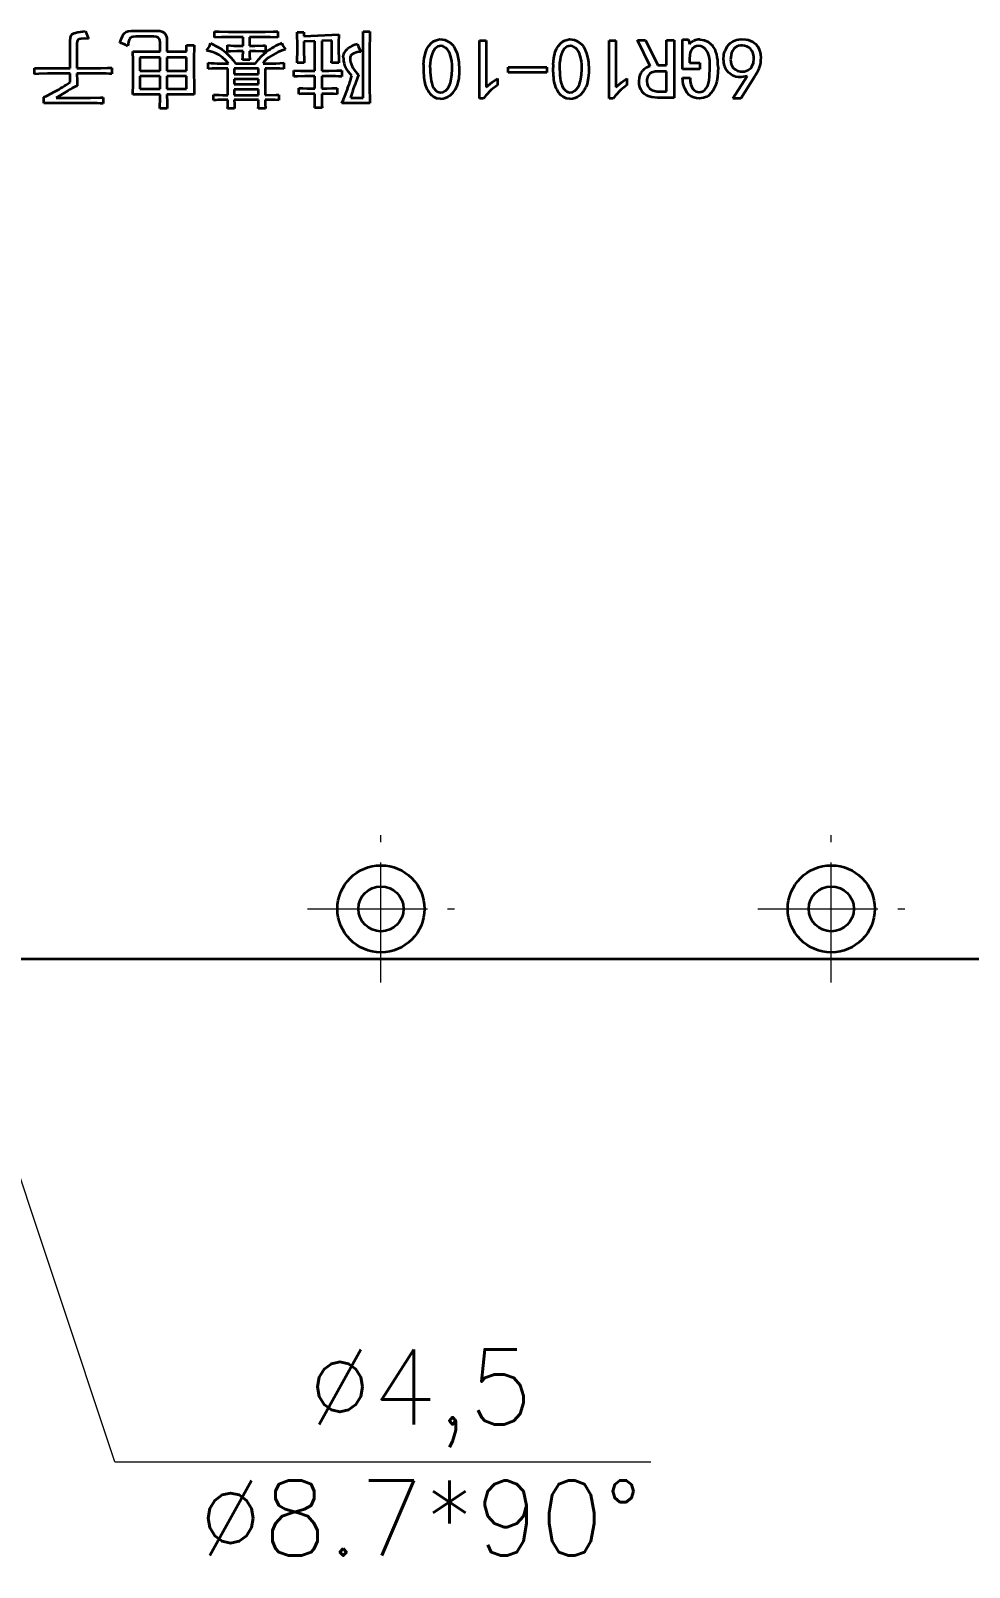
# Model space of a CAD drawing. Header units: millimetres. Extents: x -631 to 3210, y -446 to 2288.
# Drawn here: x -340.6 to -246.9, y 34.4 to 188 of the extents above; entities that cross this region are included whole.
import ezdxf

# ---------------------------------------------------------------- set-up
doc = ezdxf.new("R2010")
doc.units = ezdxf.units.MM
doc.linetypes.add('点画线', pattern=[18, 12, -2, 2, -2])
doc.layers.get('0').update_dxf_attribs({"lineweight": 18})
doc.layers.add('中心线层', color=1, linetype='点画线', lineweight=18)
doc.layers.add('尺寸线层', color=3, linetype='Continuous', lineweight=18)
doc.styles.get("Standard").update_dxf_attribs({"font": 'txt.shx', "bigfont": 'gbcbig.shx'})
doc.dimstyles.get("Standard").update_dxf_attribs({"dimscale": 3, "dimtxt": 0.18, "dimasz": 0.18, "dimexe": 0.18, "dimexo": 0.0625, "dimgap": 0.09, "dimtad": 0, "dimtih": 1, "dimtoh": 1, "dimdec": 4, "dimzin": 0, "dimdsep": 46, "dimtxsty": 'Standard', "dimcen": 0.09, "dimdle": 0.36, "dimadec": 0, "dimazin": 0, "dimtfac": 1, "dimtdec": 4, "dimtofl": 0, "dimtmove": 0, "dimatfit": 3, "dimfxl": 0, "dimtolj": 1, "dimtzin": 0, "dimarcsym": 0})

# ---------------------------------------------------------------- blocks, each defined once
blk = doc.blocks.new('*X306')
at = {"layer": '尺寸线层', "linetype": 'Continuous'}
for points in [[(-351.36, 102.31), (-354.92, 109.03), (-352.55, 109.82)], [(-349.94, 98.04), (-348.76, 90.53), (-346.39, 91.32)]]:
    blk.add_hatch(color=0, dxfattribs=at).paths.add_polyline_path(points, flags=0)
at = {"layer": '尺寸线层', "color": 0, "linetype": 'Continuous'}
for q in [(-356.1, 116.54), (-278.68, 44.91)]:
    blk.add_line((-332.25, 44.91), q, dxfattribs=at)
at = {"layer": '尺寸线层', "color": 0, "char_height": 7.5, "attachment_point": 5}
for s, insert, width in [('%%C4,5', (-301.71, 51.25), 47.1429), ('%%C8.7*90%%D', (-301.71, 39.28), 92.1429)]:
    blk.add_mtext(s, dxfattribs=dict(at, insert=insert, width=width))

msp = doc.modelspace()

# ---------------------------------------------------------------- linework, layer by layer
at = {"color": 7, "lineweight": 35, "ltscale": 0.065723}
msp.add_line((-330.618, 187.951), (-327.989, 187.951), dxfattribs=at)
at = {"color": 7, "lineweight": 35, "ltscale": 0.044666}
msp.add_line((-328.36, 187.378), (-330.146, 187.378), dxfattribs=at)
at = {"color": 7, "lineweight": 35, "ltscale": 0.015169}
for p, q in [((-322.292, 187.277), (-322.292, 187.883)), ((-315.956, 187.883), (-315.956, 187.277)), ((-322.933, 184.142), (-322.933, 184.749)), ((-315.349, 184.749), (-315.349, 184.142)), ((-340.259, 183.603), (-340.259, 184.209)), ((-332.54, 184.243), (-332.54, 183.636)), ((-339.349, 180.704), (-339.349, 181.31))]:
    msp.add_line(p, q, dxfattribs=at)
at = {"color": 7, "lineweight": 35, "ltscale": 0.091016}
msp.add_line((-320.877, 187.85), (-317.236, 187.85), dxfattribs=at)
at = {"color": 7, "lineweight": 35, "ltscale": 0.016858}
for p, q in [((-314.034, 187.816), (-313.36, 187.816)), ((-295.798, 186.973), (-295.124, 186.973)), ((-282.854, 186.973), (-282.18, 186.973)), ((-316.562, 184.176), (-317.236, 184.176))]:
    msp.add_line(p, q, dxfattribs=at)
at = {"color": 7, "lineweight": 35, "ltscale": 0.010113}
msp.add_line((-313.36, 187.816), (-313.36, 187.412), dxfattribs=at)
at = {"color": 7, "lineweight": 35, "ltscale": 0.087736}
msp.add_line((-313.36, 187.412), (-309.854, 187.58), dxfattribs=at)
at = {"color": 7, "lineweight": 35, "ltscale": 0.166011}
msp.add_line((-307.427, 181.243), (-307.427, 187.883), dxfattribs=at)
at = {"color": 7, "lineweight": 35, "ltscale": 0.016846}
msp.add_line((-307.427, 187.883), (-306.753, 187.883), dxfattribs=at)
at = {"color": 7, "lineweight": 35, "ltscale": 0.067416}
msp.add_line((-336.72, 184.209), (-336.72, 186.906), dxfattribs=at)
at = {"color": 7, "lineweight": 35, "ltscale": 0.061517}
msp.add_line((-336.045, 186.67), (-336.045, 184.209), dxfattribs=at)
at = {"color": 7, "lineweight": 35, "ltscale": 0.06825}
for p, q in [((-330.45, 185.861), (-327.72, 185.861)), ((-327.72, 181.58), (-330.45, 181.58))]:
    msp.add_line(p, q, dxfattribs=at)
at = {"color": 7, "lineweight": 35, "ltscale": 0.022752}
msp.add_line((-327.72, 185.861), (-327.72, 186.771), dxfattribs=at)
at = {"color": 7, "lineweight": 35, "ltscale": 0.029494}
msp.add_line((-327.045, 187.041), (-327.045, 185.861), dxfattribs=at)
at = {"color": 7, "lineweight": 35, "ltscale": 0.048877}
for p, q in [((-327.045, 185.861), (-325.09, 185.861)), ((-325.09, 185.288), (-327.045, 185.288)), ((-327.045, 183.94), (-325.09, 183.94)), ((-325.09, 183.4), (-327.045, 183.4)), ((-327.045, 182.153), (-325.09, 182.153))]:
    msp.add_line(p, q, dxfattribs=at)
at = {"color": 7, "lineweight": 35, "ltscale": 0.016011}
for p, q in [((-325.09, 185.861), (-325.09, 186.501)), ((-320.978, 185.861), (-320.978, 186.501)), ((-273.787, 184.749), (-273.787, 184.108))]:
    msp.add_line(p, q, dxfattribs=at)
at = {"color": 7, "lineweight": 35, "ltscale": 0.019385}
for p, q in [((-325.09, 186.501), (-324.315, 186.501)), ((-277.124, 187.007), (-276.349, 187.007)), ((-313.023, 182.187), (-312.248, 182.187)), ((-312.248, 181.648), (-313.023, 181.648))]:
    msp.add_line(p, q, dxfattribs=at)
at = {"color": 7, "lineweight": 35, "ltscale": 0.036243}
msp.add_line((-319.427, 187.31), (-320.877, 187.31), dxfattribs=at)
at = {"color": 7, "lineweight": 35, "ltscale": 0.016016}
msp.add_line((-319.427, 185.895), (-320.068, 185.895), dxfattribs=at)
at = {"color": 7, "lineweight": 35, "ltscale": 0.015173}
for p, q in [((-320.034, 186.434), (-319.427, 186.434)), ((-318.18, 185.895), (-318.787, 185.895))]:
    msp.add_line(p, q, dxfattribs=at)
at = {"color": 7, "lineweight": 35, "ltscale": 0.02191}
for p, q in [((-319.427, 186.434), (-319.427, 187.31)), ((-318.787, 187.31), (-318.787, 186.434)), ((-336.72, 182.794), (-336.72, 183.67))]:
    msp.add_line(p, q, dxfattribs=at)
at = {"color": 7, "lineweight": 35, "ltscale": 0.03877}
msp.add_line((-317.236, 187.31), (-318.787, 187.31), dxfattribs=at)
at = {"color": 7, "lineweight": 35, "ltscale": 0.013489}
msp.add_line((-318.787, 186.434), (-318.248, 186.434), dxfattribs=at)
at = {"color": 7, "lineweight": 35, "ltscale": 0.015168}
for p, q in [((-317.203, 186.468), (-317.203, 185.861)), ((-314.371, 183.367), (-314.371, 183.973)), ((-309.551, 183.973), (-309.551, 183.367)), ((-333.416, 181.277), (-333.416, 180.67)), ((-313.866, 181.614), (-313.866, 182.221)), ((-310.023, 182.221), (-310.023, 181.614))]:
    msp.add_line(p, q, dxfattribs=at)
at = {"color": 7, "lineweight": 35, "ltscale": 0.019382}
msp.add_line((-314, 185.794), (-314, 186.569), dxfattribs=at)
at = {"color": 7, "lineweight": 35, "ltscale": 0.02782}
msp.add_line((-312.248, 186.906), (-313.36, 186.872), dxfattribs=at)
at = {"color": 7, "lineweight": 35, "ltscale": 0.027809}
msp.add_line((-313.36, 186.872), (-313.36, 185.76), dxfattribs=at)
at = {"color": 7, "lineweight": 35, "ltscale": 0.074157}
for p, q in [((-312.248, 183.94), (-312.248, 186.906)), ((-275.506, 184.108), (-275.506, 187.074))]:
    msp.add_line(p, q, dxfattribs=at)
at = {"color": 7, "lineweight": 35, "ltscale": 0.025295}
msp.add_line((-310.562, 186.973), (-311.573, 186.94), dxfattribs=at)
at = {"color": 7, "lineweight": 35, "ltscale": 0.075}
msp.add_line((-311.573, 186.94), (-311.573, 183.94), dxfattribs=at)
at = {"color": 7, "lineweight": 35, "ltscale": 0.027808}
msp.add_line((-310.562, 185.861), (-310.562, 186.973), dxfattribs=at)
at = {"color": 7, "lineweight": 35, "ltscale": 0.016854}
for p, q in [((-309.888, 186.501), (-309.888, 185.827)), ((-312.248, 180.973), (-312.248, 181.648)), ((-311.573, 181.648), (-311.573, 180.973))]:
    msp.add_line(p, q, dxfattribs=at)
at = {"color": 7, "lineweight": 35, "ltscale": 0.105338}
msp.add_line((-306.787, 186.434), (-306.787, 182.221), dxfattribs=at)
at = {"color": 7, "lineweight": 35, "ltscale": 0.144943}
for p, q in [((-295.798, 181.176), (-295.798, 186.973)), ((-282.854, 181.176), (-282.854, 186.973))]:
    msp.add_line(p, q, dxfattribs=at)
at = {"color": 7, "lineweight": 35, "ltscale": 0.116292}
for p, q in [((-295.124, 186.973), (-295.124, 182.322)), ((-282.18, 186.973), (-282.18, 182.322))]:
    msp.add_line(p, q, dxfattribs=at)
at = {"color": 7, "lineweight": 35, "ltscale": 0.072358}
msp.add_line((-278.742, 184.412), (-280.023, 187.007), dxfattribs=at)
at = {"color": 7, "lineweight": 35, "ltscale": 0.020227}
msp.add_line((-280.023, 187.007), (-279.214, 187.007), dxfattribs=at)
at = {"color": 7, "lineweight": 35, "ltscale": 0.069346}
msp.add_line((-279.214, 187.007), (-278, 184.513), dxfattribs=at)
at = {"color": 7, "lineweight": 35, "ltscale": 0.06236}
msp.add_line((-277.124, 184.513), (-277.124, 187.007), dxfattribs=at)
at = {"color": 7, "lineweight": 35, "ltscale": 0.144101}
msp.add_line((-276.349, 187.007), (-276.349, 181.243), dxfattribs=at)
at = {"color": 7, "lineweight": 35, "ltscale": 0.014319}
msp.add_line((-275.506, 187.074), (-274.933, 187.074), dxfattribs=at)
at = {"color": 7, "lineweight": 35, "ltscale": 0.012066}
msp.add_line((-274.933, 187.074), (-274.832, 186.603), dxfattribs=at)
at = {"color": 7, "lineweight": 35, "ltscale": 0.033707}
for p, q in [((-329.742, 185.288), (-329.742, 183.94)), ((-327.72, 183.94), (-327.72, 185.288)), ((-327.045, 185.288), (-327.045, 183.94)), ((-325.09, 183.94), (-325.09, 185.288))]:
    msp.add_line(p, q, dxfattribs=at)
at = {"color": 7, "lineweight": 35, "ltscale": 0.050562}
for p, q in [((-327.72, 185.288), (-329.742, 185.288)), ((-320.203, 184.681), (-318.18, 184.681)), ((-329.742, 183.94), (-327.72, 183.94)), ((-327.72, 183.4), (-329.742, 183.4)), ((-329.742, 182.153), (-327.72, 182.153))]:
    msp.add_line(p, q, dxfattribs=at)
at = {"color": 7, "lineweight": 35, "ltscale": 0.021069}
msp.add_line((-321.72, 184.681), (-320.877, 184.681), dxfattribs=at)
at = {"color": 7, "lineweight": 35, "ltscale": 0.01853}
for p, q in [((-318.753, 185.052), (-319.495, 185.052)), ((-309.854, 184.749), (-310.596, 184.749)), ((-275.506, 183.232), (-274.765, 183.232))]:
    msp.add_line(p, q, dxfattribs=at)
at = {"color": 7, "lineweight": 35, "ltscale": 0.021912}
for p, q in [((-317.438, 184.681), (-316.562, 184.681)), ((-278, 184.513), (-277.124, 184.513))]:
    msp.add_line(p, q, dxfattribs=at)
at = {"color": 7, "lineweight": 35, "ltscale": 0.0177}
for p, q in [((-313.326, 184.749), (-314.034, 184.749)), ((-320.27, 180.164), (-320.978, 180.164)), ((-317.203, 180.164), (-317.911, 180.164))]:
    msp.add_line(p, q, dxfattribs=at)
at = {"color": 7, "lineweight": 35, "ltscale": 0.013483}
for p, q in [((-292.933, 183.771), (-292.933, 184.31)), ((-289.09, 184.31), (-289.09, 183.771)), ((-322.394, 181.007), (-322.394, 181.546)), ((-315.854, 181.546), (-315.854, 181.007))]:
    msp.add_line(p, q, dxfattribs=at)
at = {"color": 7, "lineweight": 35, "ltscale": 0.096069}
for p, q in [((-292.933, 184.31), (-289.09, 184.31)), ((-289.09, 183.771), (-292.933, 183.771))]:
    msp.add_line(p, q, dxfattribs=at)
at = {"color": 7, "lineweight": 35, "ltscale": 0.00927}
msp.add_line((-274.832, 185.119), (-274.832, 184.749), dxfattribs=at)
at = {"color": 7, "lineweight": 35, "ltscale": 0.026123}
msp.add_line((-274.832, 184.749), (-273.787, 184.749), dxfattribs=at)
at = {"color": 7, "lineweight": 35, "ltscale": 0.032019}
msp.add_line((-340.259, 184.209), (-338.978, 184.209), dxfattribs=at)
at = {"color": 7, "lineweight": 35, "ltscale": 0.056458}
for p, q in [((-338.978, 184.209), (-336.72, 184.209)), ((-336.72, 183.67), (-338.978, 183.67))]:
    msp.add_line(p, q, dxfattribs=at)
at = {"color": 7, "lineweight": 35, "ltscale": 0.059827}
for p, q in [((-336.045, 184.209), (-333.652, 184.209)), ((-333.652, 183.67), (-336.045, 183.67))]:
    msp.add_line(p, q, dxfattribs=at)
at = {"color": 7, "lineweight": 35, "ltscale": 0.03118}
for p, q in [((-329.742, 183.4), (-329.742, 182.153)), ((-327.72, 182.153), (-327.72, 183.4)), ((-327.045, 183.4), (-327.045, 182.153)), ((-325.09, 182.153), (-325.09, 183.4))]:
    msp.add_line(p, q, dxfattribs=at)
at = {"color": 7, "lineweight": 35, "ltscale": 0.018542}
for p, q in [((-320.944, 184.176), (-321.686, 184.176)), ((-277.866, 181.883), (-277.124, 181.883)), ((-327.012, 180.164), (-327.753, 180.164)), ((-311.54, 180.232), (-312.281, 180.232))]:
    msp.add_line(p, q, dxfattribs=at)
at = {"color": 7, "lineweight": 35, "ltscale": 0.066573}
for p, q in [((-320.944, 181.513), (-320.944, 184.176)), ((-317.236, 184.176), (-317.236, 181.513))]:
    msp.add_line(p, q, dxfattribs=at)
at = {"color": 7, "lineweight": 35, "ltscale": 0.014326}
for p, q in [((-320.304, 184.176), (-320.304, 183.603)), ((-317.877, 183.603), (-317.877, 184.176)), ((-320.304, 182.086), (-320.304, 181.513)), ((-317.877, 181.513), (-317.877, 182.086))]:
    msp.add_line(p, q, dxfattribs=at)
at = {"color": 7, "lineweight": 35, "ltscale": 0.060669}
for p, q in [((-317.877, 184.176), (-320.304, 184.176)), ((-320.304, 183.603), (-317.877, 183.603)), ((-317.877, 183.097), (-320.304, 183.097)), ((-320.304, 182.625), (-317.877, 182.625)), ((-317.877, 182.086), (-320.304, 182.086)), ((-320.304, 181.513), (-317.877, 181.513)), ((-317.877, 181.041), (-320.304, 181.041))]:
    msp.add_line(p, q, dxfattribs=at)
at = {"color": 7, "lineweight": 35, "ltscale": 0.011797}
for p, q in [((-320.304, 183.097), (-320.304, 182.625)), ((-317.877, 182.625), (-317.877, 183.097))]:
    msp.add_line(p, q, dxfattribs=at)
at = {"color": 7, "lineweight": 35, "ltscale": 0.025281}
for p, q in [((-313.259, 183.94), (-312.248, 183.94)), ((-312.248, 183.4), (-313.259, 183.4))]:
    msp.add_line(p, q, dxfattribs=at)
at = {"color": 7, "lineweight": 35, "ltscale": 0.030337}
for p, q in [((-312.248, 182.187), (-312.248, 183.4)), ((-311.573, 183.4), (-311.573, 182.187))]:
    msp.add_line(p, q, dxfattribs=at)
at = {"color": 7, "lineweight": 35, "ltscale": 0.017688}
for p, q in [((-311.573, 183.94), (-310.866, 183.94)), ((-310.866, 183.4), (-311.573, 183.4))]:
    msp.add_line(p, q, dxfattribs=at)
at = {"color": 7, "lineweight": 35, "ltscale": 0.016012}
for p, q in [((-294.012, 183.164), (-294.012, 182.524)), ((-281.068, 183.164), (-281.068, 182.524))]:
    msp.add_line(p, q, dxfattribs=at)
at = {"color": 7, "lineweight": 35, "ltscale": 0.023596}
msp.add_line((-277.124, 183.872), (-278.068, 183.872), dxfattribs=at)
at = {"color": 7, "lineweight": 35, "ltscale": 0.049719}
msp.add_line((-277.124, 181.883), (-277.124, 183.872), dxfattribs=at)
at = {"color": 7, "lineweight": 35, "ltscale": 0.042969}
msp.add_line((-273.787, 184.108), (-275.506, 184.108), dxfattribs=at)
at = {"color": 7, "lineweight": 35, "ltscale": 0.065921}
msp.add_line((-270.483, 181.176), (-269.068, 183.4), dxfattribs=at)
at = {"color": 7, "lineweight": 35, "ltscale": 0.064054}
msp.add_line((-268.326, 183.333), (-269.708, 181.176), dxfattribs=at)
at = {"color": 7, "lineweight": 35, "ltscale": 0.033675}
msp.add_line((-336.956, 181.951), (-338.102, 181.243), dxfattribs=at)
at = {"color": 7, "lineweight": 35, "ltscale": 0.08595}
msp.add_line((-338.102, 181.243), (-334.664, 181.243), dxfattribs=at)
at = {"color": 7, "lineweight": 35, "ltscale": 0.068262}
msp.add_line((-324.315, 181.58), (-327.045, 181.58), dxfattribs=at)
at = {"color": 7, "lineweight": 35, "ltscale": 0.012634}
for p, q in [((-321.45, 181.513), (-320.944, 181.513)), ((-311.573, 182.187), (-311.068, 182.187)), ((-311.068, 181.648), (-311.573, 181.648)), ((-320.944, 181.041), (-321.45, 181.041))]:
    msp.add_line(p, q, dxfattribs=at)
at = {"color": 7, "lineweight": 35, "ltscale": 0.031189}
msp.add_line((-308.675, 181.243), (-307.427, 181.243), dxfattribs=at)
at = {"color": 7, "lineweight": 35, "ltscale": 0.042139}
msp.add_line((-276.349, 181.243), (-278.034, 181.243), dxfattribs=at)
at = {"color": 7, "lineweight": 35, "ltscale": 0.118823}
msp.add_line((-334.596, 180.704), (-339.349, 180.704), dxfattribs=at)
at = {"color": 7, "lineweight": 35, "ltscale": 0.005896}
msp.add_line((-317, 181.041), (-317.236, 181.041), dxfattribs=at)
at = {"color": 7, "lineweight": 35, "ltscale": 0.069934}
msp.add_line((-306.753, 180.704), (-309.551, 180.704), dxfattribs=at)
at = {"color": 7, "lineweight": 35, "ltscale": 0.01012}
for p, q in [((-295.394, 181.176), (-295.798, 181.176)), ((-282.45, 181.176), (-282.854, 181.176))]:
    msp.add_line(p, q, dxfattribs=at)
at = {"color": 7, "lineweight": 35, "ltscale": 0.019373}
msp.add_line((-269.708, 181.176), (-270.483, 181.176), dxfattribs=at)
at = {"color": 7, "lineweight": 35}
msp.add_line((-499.652, 95.176), (-203.652, 95.176), dxfattribs=at)
for points in [[(-336.72, 186.906), (-336.675, 187.288), (-336.606, 187.459), (-336.495, 187.605), (-336.315, 187.715)], [(-336.315, 187.715), (-335.94, 187.796), (-335.169, 187.917)], [(-335.169, 187.917), (-335.088, 187.652), (-334.866, 187.142)], [(-331.731, 186.737), (-331.572, 187.188), (-331.479, 187.409), (-331.368, 187.621), (-331.292, 187.715)], [(-331.292, 187.715), (-331.114, 187.842), (-330.909, 187.917), (-330.618, 187.951)], [(-330.146, 187.378), (-330.428, 187.351), (-330.564, 187.312), (-330.683, 187.252), (-330.787, 187.142)], [(-327.72, 186.771), (-327.747, 187.001), (-327.79, 187.11), (-327.883, 187.234), (-328.014, 187.317), (-328.126, 187.354), (-328.36, 187.378)], [(-327.989, 187.951), (-327.747, 187.933), (-327.541, 187.878), (-327.353, 187.777), (-327.209, 187.631), (-327.112, 187.45), (-327.058, 187.232), (-327.045, 187.041)], [(-322.292, 187.883), (-321.822, 187.859), (-320.877, 187.85)], [(-317.236, 187.85), (-316.382, 187.859), (-315.956, 187.883)], [(-314, 186.569), (-314.015, 187.567), (-314.034, 187.816)], [(-309.854, 187.58), (-309.884, 186.717), (-309.888, 186.501)], [(-306.753, 187.883), (-306.77, 187.159), (-306.787, 186.434)], [(-335.843, 187.108), (-335.927, 187.049), (-336.023, 186.873), (-336.045, 186.67)], [(-334.866, 187.142), (-335.292, 187.163), (-335.637, 187.155), (-335.843, 187.108)], [(-330.956, 186.4), (-331.168, 186.542), (-331.402, 186.645), (-331.731, 186.737)], [(-330.787, 187.142), (-330.823, 187.048), (-330.871, 186.85), (-330.956, 186.4)], [(-330.416, 183.67), (-330.42, 184.985), (-330.45, 185.861)], [(-323.068, 185.962), (-322.879, 186.239), (-322.799, 186.386), (-322.697, 186.704)], [(-321.85, 185.532), (-322.196, 185.71), (-322.563, 185.839), (-323.068, 185.962)], [(-322.697, 186.704), (-321.907, 186.301), (-321.533, 186.062), (-321.18, 185.794)], [(-320.877, 187.31), (-321.584, 187.294), (-322.292, 187.277)], [(-320.978, 186.501), (-320.35, 186.444), (-320.034, 186.434)], [(-320.068, 185.895), (-320.675, 185.885), (-320.978, 185.861)], [(-319.495, 185.052), (-319.447, 185.33), (-319.427, 185.895)], [(-318.787, 185.895), (-318.772, 185.558), (-318.753, 185.052)], [(-318.248, 186.434), (-317.412, 186.464), (-317.203, 186.468)], [(-317.203, 185.861), (-317.527, 185.885), (-318.18, 185.895)], [(-315.956, 187.277), (-316.724, 187.3), (-317.236, 187.31)], [(-315.18, 186.063), (-315.572, 185.959), (-315.948, 185.807), (-316.427, 185.558)], [(-315.551, 186.704), (-315.474, 186.522), (-315.266, 186.185), (-315.18, 186.063)], [(-310.596, 184.749), (-310.572, 185.119), (-310.562, 185.861)], [(-309.416, 185.355), (-309.395, 185.539), (-309.334, 185.714), (-309.123, 186.015), (-308.986, 186.141)], [(-308, 186.603), (-307.911, 186.336), (-307.664, 185.827)], [(-301.394, 184.58), (-301.331, 185.216), (-301.18, 185.836), (-301.057, 186.131)], [(-301.057, 186.131), (-300.869, 186.447), (-300.628, 186.723), (-300.435, 186.872), (-300.217, 186.982)], [(-299.978, 186.367), (-300.278, 186.13), (-300.478, 185.804), (-300.551, 185.625)], [(-300.217, 186.982), (-299.989, 187.055), (-299.754, 187.094), (-299.516, 187.09), (-299.284, 187.039), (-299.064, 186.947)], [(-299.169, 186.232), (-299.471, 186.399), (-299.641, 186.435), (-299.814, 186.424), (-299.978, 186.367)], [(-298.629, 185.221), (-298.763, 185.67), (-298.866, 185.88), (-298.999, 186.071), (-299.169, 186.232)], [(-299.064, 186.947), (-298.675, 186.701), (-298.506, 186.547), (-298.364, 186.367), (-298.259, 186.164)], [(-298.259, 186.164), (-298.053, 185.689), (-297.922, 185.187)], [(-288.45, 184.58), (-288.387, 185.216), (-288.236, 185.836), (-288.113, 186.131)], [(-288.113, 186.131), (-287.925, 186.447), (-287.684, 186.723), (-287.491, 186.872), (-287.273, 186.982)], [(-287.034, 186.367), (-287.334, 186.13), (-287.535, 185.804), (-287.607, 185.625)], [(-287.273, 186.982), (-287.045, 187.055), (-286.81, 187.094), (-286.572, 187.09), (-286.34, 187.039), (-286.12, 186.947)], [(-286.225, 186.232), (-286.527, 186.399), (-286.697, 186.435), (-286.87, 186.424), (-287.034, 186.367)], [(-285.686, 185.221), (-285.819, 185.67), (-285.922, 185.88), (-286.056, 186.071), (-286.225, 186.232)], [(-286.12, 186.947), (-285.731, 186.701), (-285.562, 186.547), (-285.42, 186.367), (-285.315, 186.164)], [(-285.315, 186.164), (-285.109, 185.689), (-284.978, 185.187)], [(-274.832, 186.603), (-274.682, 186.77), (-274.394, 186.94)], [(-274.562, 186.131), (-274.677, 185.952), (-274.753, 185.753), (-274.8, 185.545), (-274.832, 185.119)], [(-273.888, 186.434), (-274.116, 186.408), (-274.329, 186.325), (-274.562, 186.131)], [(-273.113, 185.962), (-273.222, 186.117), (-273.356, 186.251), (-273.518, 186.354), (-273.698, 186.415), (-273.888, 186.434)], [(-273.787, 187.074), (-273.348, 187.011), (-272.946, 186.827), (-272.711, 186.647), (-272.506, 186.434)], [(-272.776, 184.243), (-272.806, 184.954), (-272.871, 185.377), (-273.003, 185.782), (-273.113, 185.962)], [(-271.427, 185.018), (-271.375, 185.61), (-271.298, 185.897)], [(-270.753, 186.704), (-270.464, 186.902), (-270.138, 187.027), (-269.675, 187.091)], [(-270.381, 186.13), (-270.514, 185.94), (-270.609, 185.731), (-270.708, 185.283), (-270.72, 185.052)], [(-269.54, 186.468), (-269.729, 186.472), (-269.916, 186.441), (-270.09, 186.37), (-270.246, 186.263), (-270.381, 186.13)], [(-269.675, 187.091), (-269.185, 187.072), (-268.944, 187.026), (-268.495, 186.839)], [(-268.495, 186.839), (-268.236, 186.647), (-268.023, 186.407), (-267.821, 186.03)], [(-320.877, 184.681), (-321.177, 184.992), (-321.499, 185.279), (-321.85, 185.532)], [(-321.18, 185.794), (-320.643, 185.279), (-320.407, 184.992), (-320.203, 184.681)], [(-318.18, 184.681), (-317.904, 185.067), (-317.582, 185.416), (-317.102, 185.827)], [(-316.427, 185.558), (-316.883, 185.265), (-317.092, 185.093), (-317.281, 184.9), (-317.438, 184.681)], [(-316.562, 184.681), (-316.157, 184.691), (-315.349, 184.749)], [(-314.034, 184.749), (-314.01, 185.096), (-314, 185.794)], [(-313.36, 185.76), (-313.337, 185.153), (-313.326, 184.749)], [(-309.888, 185.827), (-309.871, 185.288), (-309.854, 184.749)], [(-308.573, 183.434), (-308.883, 183.834), (-309.161, 184.257), (-309.281, 184.479)], [(-308.573, 185.591), (-308.682, 185.441), (-308.739, 185.266), (-308.742, 185.018)], [(-308.742, 185.018), (-308.696, 184.804), (-308.543, 184.392), (-308.472, 184.243)], [(-307.664, 185.827), (-308.045, 185.798), (-308.411, 185.69), (-308.573, 185.591)], [(-298.562, 183.569), (-298.523, 184.067), (-298.525, 184.566), (-298.559, 184.896), (-298.629, 185.221)], [(-297.922, 185.187), (-297.867, 184.814), (-297.833, 184.055), (-297.837, 183.77)], [(-285.618, 183.569), (-285.579, 184.067), (-285.582, 184.566), (-285.615, 184.896), (-285.686, 185.221)], [(-284.978, 185.187), (-284.923, 184.814), (-284.889, 184.055), (-284.894, 183.77)], [(-271.967, 184.31), (-271.98, 183.821), (-272.025, 183.335), (-272.105, 182.892), (-272.232, 182.461), (-272.48, 181.956)], [(-270.72, 185.052), (-270.706, 184.831), (-270.66, 184.614), (-270.572, 184.411), (-270.442, 184.232), (-270.273, 184.086)], [(-269.337, 183.872), (-268.985, 183.993), (-268.694, 184.221), (-268.59, 184.375)], [(-268.59, 184.375), (-268.442, 184.739), (-268.386, 185.126), (-268.394, 185.322)], [(-338.978, 183.67), (-339.833, 183.647), (-340.259, 183.603)], [(-336.045, 183.67), (-336.021, 182.942), (-336.012, 182.457)], [(-333.652, 184.209), (-332.985, 184.232), (-332.54, 184.243)], [(-330.45, 181.58), (-330.432, 181.854), (-330.42, 182.416), (-330.416, 183.67)], [(-324.349, 184.176), (-324.323, 182.099), (-324.315, 181.58)], [(-321.686, 184.176), (-322.518, 184.166), (-322.933, 184.142)], [(-315.349, 184.142), (-315.753, 184.166), (-316.562, 184.176)], [(-314.371, 183.973), (-313.704, 183.95), (-313.259, 183.94)], [(-313.259, 183.4), (-314.001, 183.39), (-314.371, 183.367)], [(-310.866, 183.94), (-310.077, 183.959), (-309.551, 183.973)], [(-307.899, 183.535), (-308.171, 182.817), (-308.289, 182.452)], [(-297.837, 183.77), (-297.882, 183.194), (-297.997, 182.629), (-298.09, 182.355)], [(-295.124, 182.322), (-294.53, 182.821), (-294.012, 183.164)], [(-284.894, 183.77), (-284.938, 183.194), (-285.054, 182.629), (-285.146, 182.355)], [(-282.18, 182.322), (-281.586, 182.821), (-281.068, 183.164)], [(-279.854, 182.895), (-279.829, 183.23), (-279.744, 183.554), (-279.646, 183.756), (-279.516, 183.939)], [(-279.349, 181.648), (-279.541, 181.838), (-279.686, 182.065), (-279.785, 182.326), (-279.838, 182.599), (-279.854, 182.895)], [(-278.776, 183.67), (-278.9, 183.554), (-278.988, 183.407), (-279.071, 183.072), (-279.079, 182.895)], [(-279.079, 182.895), (-279.054, 182.649), (-278.971, 182.417), (-278.776, 182.153)], [(-275.068, 181.749), (-275.294, 182.162), (-275.44, 182.609), (-275.506, 183.232)], [(-274.765, 183.232), (-274.747, 182.907), (-274.689, 182.588), (-274.528, 182.187)], [(-273.032, 182.383), (-272.951, 182.579), (-272.853, 182.99), (-272.807, 183.366), (-272.776, 184.243)], [(-270.513, 183.475), (-270.922, 183.774), (-271.091, 183.962), (-271.225, 184.176)], [(-269.068, 183.4), (-269.654, 183.311), (-269.932, 183.311), (-270.205, 183.353), (-270.513, 183.475)], [(-270.273, 184.086), (-270.012, 183.951), (-269.728, 183.88), (-269.337, 183.872)], [(-339.349, 181.31), (-339.048, 181.443), (-338.243, 181.863)], [(-334.664, 181.243), (-333.666, 181.272), (-333.416, 181.277)], [(-327.753, 180.164), (-327.731, 180.449), (-327.721, 181.013), (-327.72, 181.58)], [(-327.045, 181.58), (-327.027, 180.731), (-327.012, 180.164)], [(-322.394, 181.546), (-321.827, 181.528), (-321.45, 181.513)], [(-317.236, 181.513), (-316.131, 181.542), (-315.854, 181.546)], [(-313.866, 182.221), (-313.444, 182.204), (-313.023, 182.187)], [(-311.068, 182.187), (-310.545, 182.204), (-310.023, 182.221)], [(-310.023, 181.614), (-310.371, 181.638), (-311.068, 181.648)], [(-309.551, 180.704), (-309.385, 181.092), (-308.978, 182.187)], [(-306.787, 182.221), (-306.757, 181.007), (-306.753, 180.704)], [(-299.708, 181.142), (-300.063, 181.191), (-300.389, 181.338), (-300.578, 181.484), (-300.744, 181.656)], [(-300.375, 182.225), (-300.166, 181.966), (-300.03, 181.869), (-299.874, 181.805), (-299.708, 181.782)], [(-299.708, 181.782), (-299.451, 181.825), (-299.219, 181.944), (-298.975, 182.193)], [(-294.012, 182.524), (-294.624, 182.045), (-295.161, 181.486), (-295.394, 181.176)], [(-286.765, 181.142), (-287.12, 181.191), (-287.445, 181.338), (-287.634, 181.484), (-287.8, 181.656)], [(-287.431, 182.225), (-287.222, 181.966), (-287.086, 181.869), (-286.931, 181.805), (-286.765, 181.782)], [(-286.765, 181.782), (-286.507, 181.825), (-286.275, 181.944), (-286.031, 182.193)], [(-281.068, 182.524), (-281.68, 182.045), (-282.217, 181.486), (-282.45, 181.176)], [(-278.034, 181.243), (-278.593, 181.299), (-278.862, 181.376), (-279.116, 181.492), (-279.349, 181.648)], [(-278.776, 182.153), (-278.615, 182.045), (-278.437, 181.968), (-278.06, 181.892), (-277.866, 181.883)], [(-273.854, 181.176), (-274.132, 181.198), (-274.401, 181.267), (-274.652, 181.385), (-274.876, 181.549), (-275.068, 181.749)], [(-274.528, 182.187), (-274.367, 182.009), (-274.166, 181.882), (-273.854, 181.816)], [(-273.854, 181.816), (-273.645, 181.84), (-273.448, 181.916), (-273.278, 182.04), (-273.14, 182.2), (-273.032, 182.383)], [(-272.48, 181.956), (-272.675, 181.697), (-272.893, 181.49), (-273.137, 181.335), (-273.408, 181.232), (-273.854, 181.176)], [(-320.978, 180.164), (-320.955, 180.457), (-320.944, 181.041)], [(-320.304, 181.041), (-320.287, 180.603), (-320.27, 180.164)], [(-317.911, 180.164), (-317.887, 180.457), (-317.877, 181.041)], [(-317.236, 181.041), (-317.22, 180.603), (-317.203, 180.164)], [(-315.854, 181.007), (-316.235, 181.031), (-317, 181.041)], [(-311.573, 180.973), (-311.549, 180.529), (-311.54, 180.232)]]:
    msp.add_lwpolyline(points, dxfattribs=at)
for centre, radius in [((-305.652, 100.176), 4.35), ((-260.652, 100.176), 4.35), ((-305.652, 100.176), 2.25), ((-260.652, 100.176), 2.25)]:
    msp.add_circle(centre, radius, dxfattribs=at)
for centre, radius, start, end in [((-241.511, 184.101), 82.838, 178.33964, 179.94855), ((-313.267, 180.855), 6.279, 111.33064, 127.6374), ((-307.59, 184.449), 2.193, 100.78583, 129.5245), ((-273.814, 185.754), 1.32, 88.79852, 116.03531), ((-269.529, 185.291), 1.869, 130.91, 161.10191), ((-269.53, 185.353), 1.115, 44.21406, 90.49879), ((-269.508, 185.331), 1.115, 359.50122, 45.78593), ((-269.78, 185.256), 2.107, 353.51721, 21.53904), ((-321.577, 197.899), 13.219, 264.11408, 269.38356), ((-306.647, 185.33), 2.769, 179.47389, 197.90326), ((-293.709, 184.1), 7.698, 176.42223, 189.23206), ((-288.378, 184.521), 12.376, 180.50581, 186.13413), ((-297.224, 184.451), 3.528, 160.56313, 180.64258), ((-280.766, 184.1), 7.698, 176.42208, 189.23214), ((-275.434, 184.521), 12.376, 180.50578, 186.13422), ((-284.28, 184.451), 3.528, 160.56305, 180.64251), ((-278.405, 182.989), 1.461, 103.33327, 139.49268), ((-269.599, 185.013), 1.829, 179.82183, 207.23356), ((-269.771, 184.995), 2.085, 336.84245, 0.62815), ((-347.599, 198.865), 19.407, 298.82282, 304.09598), ((-333.461, 171.033), 12.638, 85.82008, 90.86716), ((-310.695, 163.882), 19.519, 86.63827, 90.49915), ((-320.608, 186.666), 12.462, 338.93668, 344.96776), ((-305.082, 186.407), 4.023, 212.55071, 225.5507), ((-298.837, 183.28), 2.505, 189.55025, 220.42573), ((-298.327, 183.409), 2.367, 185.11129, 210.03332), ((-285.893, 183.28), 2.505, 189.55032, 220.42563), ((-285.383, 183.409), 2.367, 185.11141, 210.03321), ((-278.097, 182.624), 1.248, 88.67658, 122.99034), ((-280.093, 190.491), 13.773, 328.6882, 332.70696), ((-332.351, 174.518), 8.743, 114.75572, 121.77695), ((-313.143, 173.874), 7.774, 89.11445, 95.33355), ((-339.515, 191.791), 32.593, 341.1175, 343.34817), ((-299.687, 182.609), 1.467, 269.19683, 310.25562), ((-300.109, 183.195), 2.187, 308.77257, 337.42958), ((-286.744, 182.609), 1.467, 269.19683, 310.25568), ((-287.166, 183.195), 2.187, 308.77252, 337.4295), ((-334.425, 165.576), 15.128, 86.17701, 90.64816), ((-321.558, 170.638), 10.403, 89.40653, 94.60968), ((-319.063, 180.909), 6.815, 354.30011, 0.54379)]:
    msp.add_arc(centre, radius, start, end, dxfattribs=at)
for centre, major_axis, ratio, start_param, end_param in [((-1261.953, -1350.096), (-989.154, -1536.787), 0.0263974, 3.1003753, 3.1336109), ((-305.125, 198.636), (5.751, -16.764), 0.1949466, 0.1399065, 0.3915307), ((-292.182, 198.638), (5.752, -16.765), 0.19494, 0.1399001, 0.3915134)]:
    msp.add_ellipse(centre, major_axis=major_axis, ratio=ratio, start_param=start_param, end_param=end_param, dxfattribs=at)
at = {"layer": '中心线层'}
for p, q in [((-305.652, 92.826), (-305.652, 107.526)), ((-260.652, 92.826), (-260.652, 107.526)), ((-313.002, 100.176), (-298.302, 100.176)), ((-268.002, 100.176), (-253.302, 100.176))]:
    msp.add_line(p, q, dxfattribs=at)

# ---------------------------------------------------------------- dimensions: what is measured, and where the dimension line sits
at = {"layer": '尺寸线层'}
dim = msp.add_diameter_dim_2p(p1=(-351.363, 102.31), p2=(-349.942, 98.041), dimstyle='Standard', override={"dimtxt": 2.5, "dimasz": 2.5, "dimexe": 1.25, "dimexo": 0.625, "dimgap": 0.625, "dimtad": 1, "dimdec": 2, "dimzin": 8, "dimdsep": 44, "dimpost": '%%C<>\\X%%C8.7*90%%D', "dimsah": 1, "dimdle": 5, "dimtdec": 2, "dimtofl": 1, "dimtmove": 0, "dimatfit": 1, "dimtfill": 1, "dimtzin": 8}, dxfattribs=at)
dim.commit()
dim.dimension.update_dxf_attribs({"geometry": '*X306', "text_midpoint": (-332.25, 44.909), "dimtype": 163})

doc.saveas('drawing.dxf')
